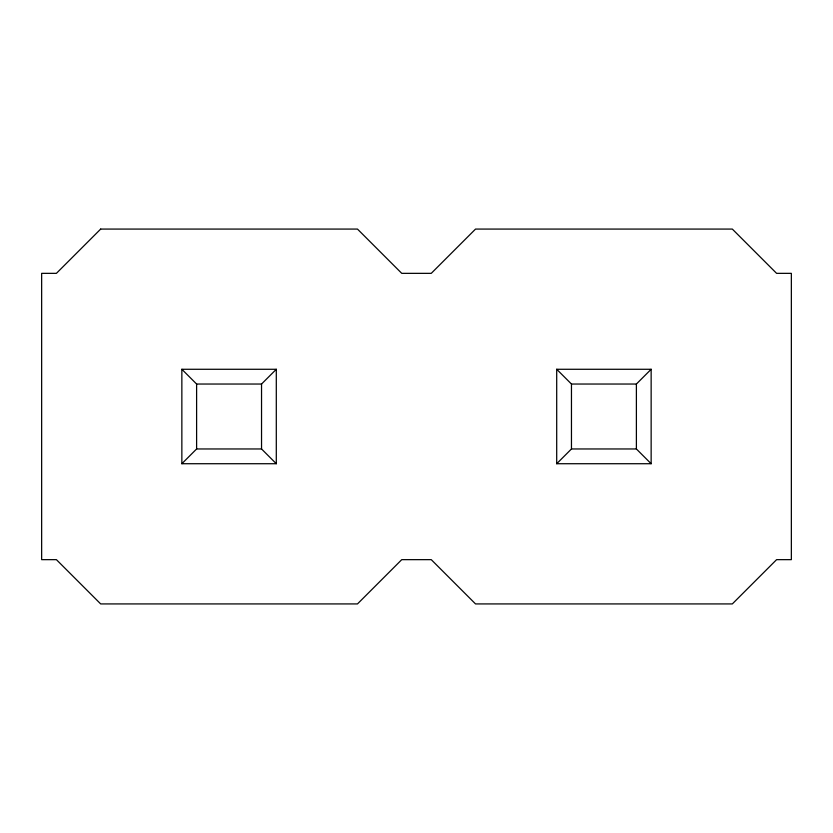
<?xml version="1.0" encoding="UTF-8"?>
<svg xmlns="http://www.w3.org/2000/svg" width="833" height="833" viewBox="0 0 833 833"><rect width="100%" height="100%" fill="white"/><g stroke="black" fill="none" stroke-linecap="round" stroke-linejoin="round"><path stroke-width="1.25" d="M181.854 463.721L196.609 448.966L261.541 448.966L276.296 463.721L181.854 463.721L181.854 369.279L276.296 369.279L276.296 463.721M181.854 369.279L196.609 384.034L261.541 384.034L276.296 369.279M556.704 463.721L571.459 448.966L571.459 384.034L556.704 369.279L556.704 463.721L651.146 463.721L651.146 369.279L556.704 369.279M571.459 384.034L636.391 384.034L651.146 369.279M571.459 448.966L636.391 448.966L651.146 463.721M636.391 384.034L636.391 448.966M261.541 384.034L261.541 448.966M196.609 384.034L196.609 448.966M100.678 229.075L56.405 273.349L41.65 273.349L41.65 559.651L56.405 559.651L100.678 603.925L357.472 603.925L401.745 559.651L431.255 559.651L475.528 603.925L732.322 603.925L776.595 559.651L791.35 559.651L791.35 273.349L776.595 273.349L732.322 229.075L475.528 229.075L431.255 273.349L401.745 273.349L357.472 229.075L100.678 229.075"/></g></svg>
